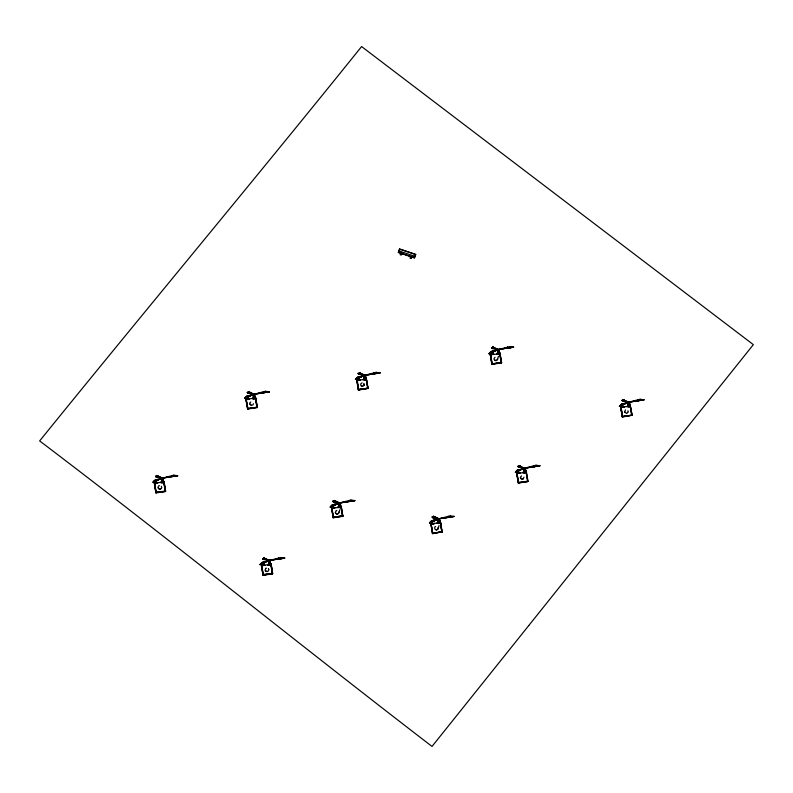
<?xml version="1.0" encoding="UTF-8"?>
<svg xmlns="http://www.w3.org/2000/svg" width="793" height="793" viewBox="0 0 793 793"><rect width="100%" height="100%" fill="white"/><g stroke="black" fill="none" stroke-linecap="round" stroke-linejoin="round"><path stroke-width="1.19" d="M161.673 487.645L161.713 487.556M163.18 480.32C163.487 484.89 161.187 477.317 162.248 482.094M253.393 403.677C253.78 406.849 247.099 404.261 250.796 401.962M363.818 385.656L364.156 384.258L364.136 384.803M364.076 385.17L364.175 384.714M497.647 358.981L497.508 359.526L498.46 356.335M520.446 477.237L520.426 477.782L521.477 475.81M628.086 411.736L627.967 410.744M629.761 405.847L629.573 404.717M338.889 512.05L338.799 512.962L339.751 509.77M438.073 527.345L438.103 528.792L439.054 525.6M398.324 252.461L399.632 248.982L415.73 254.414L414.422 257.894L398.324 252.461L399.632 248.982M401.258 249.666L415.155 254.355L413.956 257.606L398.899 252.521L399.266 251.401M399.821 250.122L400.108 249.27M410.219 258.112L410.546 257.11L411.567 257.457L411.24 258.449L410.219 258.112L411.032 256.218M414.323 256.486L414.61 255.633M157.668 482.897L154.219 483.443L157.638 482.957M161.514 479.18L161.544 479.815L161.851 479.131M156.092 492.512L165.549 491.462L155.914 492.929L154.704 483.244L160.801 482.313M158.144 487.636C158.57 489.687 157.49 485.048 159.571 485.703M154.397 483.026L156.043 492.631L165.678 491.164L164.032 481.559L160.751 482.055L160.622 482.729M161.643 480.082L163.289 479.834M162.724 479.002L164.012 482.55L161.703 482.897L161.603 479.666M158.848 488.875L159.76 489.122L158.541 488.468M164.012 482.55L163.061 478.952M161.703 482.897L164.082 482.372M162.109 481.807L161.881 480.518M161.038 488.825L160.196 489.202L161.613 488.002M162.238 478.149L174.004 476.048L173.697 475.166L154.982 480.122L152.96 482.273L162.357 477.961M245.889 399.573L255.703 397.689L257.229 407.582L247.585 409.059L245.889 399.573L249.349 399.028M249.349 398.651L249.21 399.325M253.195 395.31L253.373 399.028L255.683 398.671L254.404 395.122M247.585 409.059L247.981 408.345M249.785 403.845L250.945 405.223M252.432 398.185L252.293 398.859M253.304 396.242L254.969 395.955M254.969 396.787L255.019 397.908L254.86 396.45L253.552 396.649L254.166 398.284M254.821 395.558L254.731 395.073M254.712 396.639C252.115 396.718 255.723 398.919 254.86 396.45M255.356 398.314L257.229 407.582M263.098 574.975L272.604 573.805L262.969 575.272L261.452 565.369L263.078 575.034L272.713 573.567L271.087 563.902L267.756 564.517M398.899 252.521L399.444 251.242M261.403 565.488L264.783 565.131L261.373 565.548M268.579 561.533C268.45 562.366 268.768 561.236 269.828 561.563M265.824 568.333C267.449 567.203 263.415 570.157 265.903 571.228C267.975 572.179 269.501 570.415 268.361 568.611M270.879 564.2L261.759 565.587L263.226 574.885L261.71 565.706M268.698 562.425L270.344 562.178M269.313 564.438L268.936 562.861L270.244 562.663L270.026 564.428M265.556 570.901L267.251 571.545M269.719 561.494L271.067 564.894L270.135 561.92M270.116 561.295L268.51 561.672M268.758 565.24L271.147 564.725L268.758 565.24L268.668 562.009M270.244 562.663C268.242 562.197 269.66 565.359 270.373 563.278M268.748 569.443L268.609 568.997M272.405 573.349L271.087 563.902M356.86 380.194L360.141 379.688L356.86 380.194L358.505 389.789L368.121 388.382L366.316 379.143M360.062 379.867L357.019 380.739L363.263 379.48M269.303 560.492L281.069 558.391L280.752 557.509L262.037 562.465L260.025 564.616L269.442 560.354L284.766 558.064L280.752 557.509L280.96 558.649M411.24 258.449L412.063 256.555M415.076 255.931L415.73 254.414M414.422 257.894L415.076 256.387L398.978 250.955M363.918 376.497L365.523 376.11L366.475 379.708L364.165 380.065L363.918 376.497L365.523 376.11M358.505 389.789L368.19 388.203L358.377 390.087L357.167 380.412M364.007 376.972L363.987 376.348M364.314 378.975L364.344 377.686L365.652 377.488L365.821 378.915M361.35 385.953L363.541 385.904M364.165 380.065L364.066 376.834M364.512 379.113L364.344 377.686M361.727 386.26L362.223 386.28M363.769 383.416L364.116 384.347M366.475 379.708L364.225 379.916M337.927 507.044L341.258 506.43L342.774 516.332L333.139 517.799L331.623 507.897L333.397 517.413M341.208 506.549L342.883 516.094L333.248 517.561L331.573 508.016L334.725 507.817M339.989 504.09L338.68 504.199L339.89 504.021M335.766 513.339L335.38 512.506L336.073 513.745L337.421 514.072L338.839 512.873M336.351 510.712L336.837 510.494M333.139 517.799L333.536 517.086L342.507 516.025L341 506.846M338.869 504.953L340.514 504.705M340.653 505.736L340.564 506.658L340.415 505.191L339.107 505.389L338.948 506.479M339.275 506.826L339.107 505.389M340.286 503.823L341.307 507.242L339.007 507.599M336.49 513.973L337.868 513.943M340.901 507.054L342.774 516.332M496.686 353.49L496.557 354.164L496.686 353.49L499.967 352.994L501.483 362.887L491.848 364.354L490.332 354.461C492.037 353.192 494.009 355.086 493.603 353.956M497.637 354.332L497.538 351.101L497.637 354.332L500.016 353.807L497.697 354.184M497.717 350.714L497.479 351.24M491.848 364.354L492.245 363.65M495.05 357.266L494.118 358.248L494.178 359.596M497.558 351.547L499.223 351.259M497.756 350.922L498.698 350.645L497.786 350.565M498.42 353.579C496.527 353.192 498.321 350.724 499.352 352.3M494.782 360.309L495.694 360.547L494.475 359.903M498.599 350.575L499.937 353.975M499.015 351.012L498.995 350.377M499.283 353.182C498.807 348.979 497.3 355.512 497.806 351.953M495.655 360.637L497.548 359.437M499.699 353.4L496.735 353.747M496.973 360.26L496.131 360.627M432.433 533.63L442.256 531.736L432.433 533.63L430.916 523.727L432.542 533.382L442.207 531.855M431.174 524.064L432.691 533.243L431.085 524.272L434.098 523.806M498.272 349.554L509.939 347.473L509.631 346.591L490.917 351.547L488.894 353.698L497.964 349.624M434.068 523.895L430.847 523.905L437.32 523.013M438.132 520.367L439.58 519.643L440.531 523.251L438.222 523.598L438.043 519.881M435.644 526.532C433.88 526.602 435.129 529.803 435.07 529.169M438.152 520.813L439.818 520.535L440.531 523.251M439.699 522.656L439.709 521.021L438.4 521.219L438.242 522.309L439.015 522.855M435.793 529.793L436.755 529.803L435.416 529.486M439.867 522.478L439.709 521.021M437.23 522.874L440.561 522.26L441.81 531.855L432.78 533.035M437.885 529.189L438.142 528.703M518.235 482.987L527.87 481.52L518.235 482.987L516.719 473.094L522.954 472.767M519.99 472.588L519.861 473.262M524.024 472.965L523.836 469.248L524.024 472.965L526.403 472.44L525.61 469.892L523.965 470.15M518.622 482.283L516.947 473.48M523.122 472.38L526.354 471.617L527.969 481.282L518.335 482.749L516.719 473.094M522.964 479.131L520.565 478.229L521.586 479.16L522.964 479.131L524.014 477.158M524.49 470.457L523.965 471.439L524.57 472.162M525.025 469.426L525.382 469.01L526.324 472.608M525.432 470.556C523.35 469.069 524.778 474.075 524.193 470.586M525.997 472.241L526.354 471.617M622.505 416.603L632.14 415.135L622.317 417.019L620.622 407.533L624.081 406.997M628.016 403.756L628.106 406.997L630.494 406.472L628.175 406.849M622.317 417.019L621.107 407.334L627.213 406.412M624.953 412.568L624.557 411.726L626.173 413.212M625.568 409.842L624.517 411.815M628.036 404.202L629.701 403.924M629.82 405.699C627.907 407.354 627.263 403.786 629.592 404.41L629.751 405.877M629.107 403.449L629.464 403.042L630.485 406.492M629.464 403.042L630.415 406.64M630.257 406.066L632.09 415.254L622.426 416.781L620.731 407.295L624.131 406.878L621.058 407.453L622.644 416.484M627.769 412.588L628.026 412.092M253.482 396.817L253.71 398.106L253.552 396.649M162.367 478.02L156.925 475.612L156.072 477.029L161.752 478.139L177.701 475.721L173.697 475.166M253.572 394.18L248.606 391.732L247.753 393.15L253.651 394.309L269.382 391.841L265.368 391.286L253.909 394.26L269.382 391.841L253.74 394.101L244.641 398.403L253.819 394.23L246.653 396.242L244.641 398.403L253.988 394.141L248.606 391.732L247.218 392.436L247.753 393.15L249.864 392.594L247.218 392.436L253.423 394.26M269.283 560.423L263.99 557.955L263.137 559.372L268.797 560.502M339.463 503L354.937 500.591L339.126 502.931L334.16 500.482L333.308 501.9L339.057 503.079L354.937 500.591L350.922 500.036L339.384 503.03M498.331 349.862L492.859 347.037L492.007 348.454L497.766 349.644L488.894 353.698L497.835 349.485L513.636 347.146L509.631 346.591L509.83 347.731M438.688 518.721L433.454 516.312L432.601 517.73L438.499 518.88L454.23 516.421L450.216 515.856L438.588 518.87L454.23 516.421L439.005 518.741L433.454 516.312L432.066 517.006L432.601 517.73L434.713 517.165L432.066 517.006L438.747 518.781M524.659 468.187L540.023 465.778L524.46 468.237L519.246 465.669L518.394 467.087L524.004 468.197L540.023 465.778L536.018 465.223L524.153 468.276L517.294 470.18L515.281 472.331L524.302 468.247M628.472 402.259L623.338 399.702L622.485 401.119L628.244 402.309L644.114 399.811L640.11 399.256L628.7 402.15L644.114 399.811L628.314 402.15L619.373 406.363L628.631 402.17M154.982 480.122L152.96 482.273L162.159 478.02L156.925 475.612L155.547 476.315L156.072 477.029L158.194 476.464L155.547 476.315L161.901 478.05L154.238 481.282L156.132 481.232M246.653 396.242L245.909 397.412L247.803 397.362L246.653 396.242L246.861 397.382M364.77 375.119L357.445 377.28L355.433 379.431L364.493 375.357L380.164 372.879L376.16 372.323L364.82 375.248L380.164 372.879L364.364 375.218L356.701 378.449L358.595 378.39L357.445 377.28L355.433 379.431L364.493 375.357L358.545 374.187L358.01 373.473L359.398 372.769L364.859 375.158M262.037 562.465L260.025 564.616L269.035 560.532M339.057 502.911L332.208 504.992L330.195 507.143L339.206 503.049M431.501 520.813L429.489 522.974L438.559 518.89L431.501 520.813L429.489 522.974L438.351 518.84L430.758 521.982L432.651 521.933L431.501 520.813L431.709 521.953M517.294 470.18L516.56 471.349L518.444 471.29L517.294 470.18L517.502 471.32M628.244 402.309L621.385 404.212L620.641 405.372L622.535 405.322L621.385 404.212L619.373 406.363L628.234 402.13M263.187 563.575L261.293 563.625L268.956 560.403L284.766 558.064L280.851 558.896M333.318 504.685L332.624 505.666L334.378 505.577M338.968 503.03L330.195 507.143L332.208 504.992L333.357 506.103L331.464 506.152L339.126 502.931L332.773 501.186L334.16 500.482L339.582 502.841M497.707 349.495L491.482 347.74L492.859 347.037L498.42 349.465L513.636 347.146L509.721 347.988M622.495 403.905L621.801 404.886L623.566 404.797M162.238 478.427L161.752 478.536L162.377 478.496M254.087 394.607C253.631 394.359 253.73 395.251 253.74 394.171M364.839 375.654L364.522 375.208M268.916 560.889L269.461 560.869M269.124 560.393L269.273 560.919M339.186 503.357L339.632 503.396M497.945 350.823L498.51 350.744L498.014 350.863M438.44 519.207L438.816 519.098M438.539 520.099L439.104 519.99L438.559 520.119M524.183 468.604L524.649 468.574M628.869 402.487L628.165 402.636L628.7 402.487M628.423 403.488L628.819 403.478M335.994 510.861L335.34 512.595M628.215 404.787L628.443 406.075M498.311 351.874L498.212 352.994L499.243 352.37M438.906 521.14L439.124 522.379L439.689 521.328M525.283 472.142L525.491 470.695M627.491 412.836L626.599 413.292M437.607 529.437L436.715 529.893M162.337 478.12L177.701 475.721L173.786 476.553M269.362 560.304L262.602 558.659L265.249 558.817L263.99 557.955L262.602 558.659L263.137 559.372L265.249 558.817L269.451 560.334M628.314 402.11L621.95 400.406L624.597 400.564L623.338 399.702L621.95 400.406L622.485 401.119L624.597 400.564L628.72 402.11M524.153 468.257L517.869 466.373L520.505 466.532L519.246 465.669L517.869 466.373L518.394 467.087L520.505 466.532L524.46 468.564M254.156 395.499L253.869 395.548M162.476 479.368L162.198 479.428M524.797 469.426L524.589 469.476M438.638 519.266L438.767 519.128M362.074 382.781L360.656 383.981L360.964 385.725M358.545 374.187L360.656 373.632L364.681 375.158L358.01 373.473L360.656 373.632L359.398 372.769M623.06 401.238L625.013 400.713L623.794 399.94M269.402 561.751L269.382 561.632M628.482 402.071L628.552 402.596M339.295 502.851L339.156 503.446M364.443 375.743L364.572 375.753M497.746 352.092L499.055 351.894M490.143 354.877L493.652 354.213M490.56 354.848L493.553 354.075L490.252 354.63L491.947 364.116L501.612 362.589M496.567 354.134L490.639 354.679L492.166 363.818L501.216 362.589L499.61 353.619M253.562 395.479L254.444 395.34M364.572 378.975L365.88 378.767M360.091 379.807L356.781 380.362L358.377 390.087M245.999 399.335L249.398 398.909M249.25 399.236L246.236 399.702L247.902 408.514L256.952 407.285L255.415 398.155M253.443 398.879L255.762 398.502M492.027 363.937L501.662 362.47M358.773 389.383L367.744 388.322L366.277 379.014L367.813 388.164M367.833 388.104L358.694 389.551L357.118 380.521M257.408 407.166L247.773 408.633L246.068 399.157M257.358 407.285L247.694 408.811L246.018 399.276M629.176 403.31L628.264 403.231M620.622 407.533L624.051 407.057M161.455 479.329L162.991 479.091M157.619 482.65L154.318 483.205L155.914 492.929M622.713 416.305L631.694 415.245L630.227 405.947L631.962 415.552M156.31 492.215L165.281 491.154L163.675 482.184M516.639 473.262L519.94 472.707L516.877 473.639L518.572 482.392L527.603 481.222L526.086 472.033L522.974 472.707M522.993 472.301L526.304 471.736M516.53 473.51L520.039 472.846M522.894 472.539L526.175 472.043M524.084 472.816L526.403 472.44M339.335 506.677L340.643 506.479M331.543 508.075L334.904 507.401M337.907 507.104L341.188 506.608M331.444 508.313L334.894 507.778M337.858 507.579L331.93 508.115L333.486 517.205M333.456 517.264L342.596 515.817M333.318 517.383L342.963 515.916M437.201 522.934L440.482 522.438M430.738 524.143L434.197 523.221M438.291 523.449L440.611 523.073M261.274 565.786L264.723 565.25M270.909 564.319L267.806 564.775M263.365 574.558L272.336 573.498L270.73 564.527M263.286 574.737L272.435 573.289M497.835 350.04L498.311 349.822M432.641 520.505L431.917 521.497L433.682 521.398M492.066 352.667L490.173 352.716L490.917 351.547L491.115 352.687M159.72 489.212L160.236 489.112M339.949 505.26C337.719 505.974 341.476 507.391 340.266 505.379M629.295 404.519C627.104 404.48 629.84 407.027 629.672 404.866M365.573 377.656C363.045 377.19 366.039 380.293 365.632 377.795M439.56 521.209C437.518 520.129 439.044 524.57 438.4 521.219M525.61 470.725C523.202 469.575 525.313 473.352 525.581 470.834M161.306 486.268L161.653 487.18M638.028 399.771L638.038 400.941L638.028 399.791M507.56 347.116L507.56 348.286L507.55 347.136M448.144 516.382L448.154 517.551L448.144 516.402M640.11 399.256L640.308 400.396M536.018 465.223L536.217 466.363M450.216 515.856L450.424 516.996M376.16 372.323L376.368 373.463M350.922 500.036L351.13 501.166M265.368 391.286L265.576 392.426M499.194 352.201L499.273 353.212L499.114 351.755M520.466 477.693L520.565 478.229M270.314 563.119C271.503 564.566 267.984 564.834 268.936 562.861M499.075 350.863L500.006 353.837M255.068 396.698L255.683 398.671M630.366 405.828L632.061 415.314M627.154 406.522L627.025 406.829M623.338 399.702L623.546 400.842M621.385 404.212L621.593 405.352M620.8 407.116L622.455 416.721M526.136 471.914L527.87 481.52M525.501 470.388L525.66 471.845L525.442 470.527M525.045 469.059L524.173 469.198M501.582 362.649L499.917 353.103L496.656 353.926M499.749 353.281L501.483 362.887M519.246 465.669L519.455 466.809M492.859 347.037L493.068 348.177M490.332 354.461L492.096 363.977M440.561 522.26L442.177 531.915M440.343 522.557L442.078 532.162M440.293 522.666L441.87 531.697M437.25 523.192L437.141 523.43M433.454 516.312L433.662 517.442M366.416 378.895L368.011 388.62M363.144 379.401L363.085 379.897M357.445 377.28L357.643 378.42M338.75 504.051L338.928 507.768M337.947 507.361L337.798 507.351M334.16 500.482L334.359 501.622M332.208 504.992L332.406 506.132M257.329 407.344L255.653 397.799L252.402 398.621M248.606 391.732L248.814 392.872M272.604 573.805L271.018 564.081L267.677 565.082M263.99 557.955L264.188 559.095M163.953 481.738L165.549 491.462M163.814 481.857L165.35 491.006M156.925 475.612L157.133 476.752M157.599 482.709L154.645 483.363L156.231 492.394M401.01 252.828L400.187 254.731L401.208 255.078L402.031 253.175L401.01 252.828M364.106 377.25L365.751 376.992L364.106 377.25M157.381 475.85L156.647 477.138L158.6 476.623L157.411 475.85M249.052 391.98L248.318 393.269L250.271 392.753L249.111 391.96M359.844 373.017L359.11 374.306L361.063 373.79L359.873 373.007M264.436 558.193L263.702 559.481L265.655 558.966L264.466 558.193M334.606 500.72L333.873 502.009L335.826 501.493L334.606 500.72M493.315 347.284L492.582 348.573L494.535 348.058L493.315 347.284M433.91 516.55L433.166 517.839L435.119 517.323L433.959 516.53M519.702 465.907L518.969 467.206L520.922 466.69L519.702 465.907M153.971 481.192L153.654 481.728L154.546 481.748L153.971 481.192M245.652 397.323L245.334 397.858L246.226 397.878L245.652 397.323M356.434 378.36L356.126 378.895L357.009 378.915L356.434 378.36M261.026 563.545L260.719 564.081L261.601 564.101L261.026 563.545M331.196 506.063L330.889 506.598L331.771 506.628L331.196 506.063M489.905 352.627L489.588 353.163L490.48 353.182L489.905 352.627M430.5 521.893L430.183 522.428L431.075 522.448L430.5 521.893M516.293 471.26L515.975 471.795L516.867 471.815L516.293 471.26M620.384 405.292L620.067 405.828L620.959 405.847L620.384 405.292M171.764 476.623L171.615 475.701L171.764 476.623M263.435 392.753L263.296 391.831L263.435 392.753M374.227 373.79L374.088 372.869L374.227 373.79M278.819 558.966L278.68 558.044L278.819 558.966M348.989 501.493L348.851 500.571L348.989 501.493M534.076 466.69L533.937 465.769L534.076 466.69M156.033 479.805L155.388 480.796L157.153 480.707L156.033 479.805M247.713 395.935L247.069 396.916L248.833 396.827L247.713 395.935M358.505 376.972L357.851 377.954L359.616 377.864L358.505 376.972M263.098 562.148L262.453 563.139L264.218 563.05L263.098 562.148M491.967 351.24L491.323 352.221L493.087 352.132L492.047 351.24M518.354 469.872L517.71 470.854L519.474 470.764L518.354 469.872M157.301 479.438L156.796 480.201L158.283 480.122L157.301 479.438M248.972 395.558L248.467 396.331L249.964 396.252L248.972 395.558M359.764 376.596L359.259 377.369L360.746 377.29L359.764 376.596M264.356 561.781L263.851 562.544L265.338 562.465L264.356 561.781M334.527 504.308L334.022 505.072L335.508 504.992L334.527 504.308M493.236 350.863L492.731 351.636L494.217 351.557L493.236 350.863M433.83 520.129L433.325 520.902L434.812 520.823L433.83 520.129M519.623 469.496L519.118 470.269L520.605 470.19L519.623 469.496M623.714 403.528L623.209 404.291L624.696 404.212L623.714 403.528M528.743 625.578L432.026 746.441C300.547 645.482 171.774 541.054 39.65 440.918C146.418 309.022 255.267 178.812 361.598 46.559L753.35 344.638L528.743 625.578M364.493 376.546L364.582 376.506M339.255 504.249L339.81 504.179L339.255 504.249M494.118 347.899L492.007 348.454L491.482 347.74L494.118 347.899M335.419 501.345L333.308 501.9L332.773 501.186L335.419 501.345"/></g></svg>
